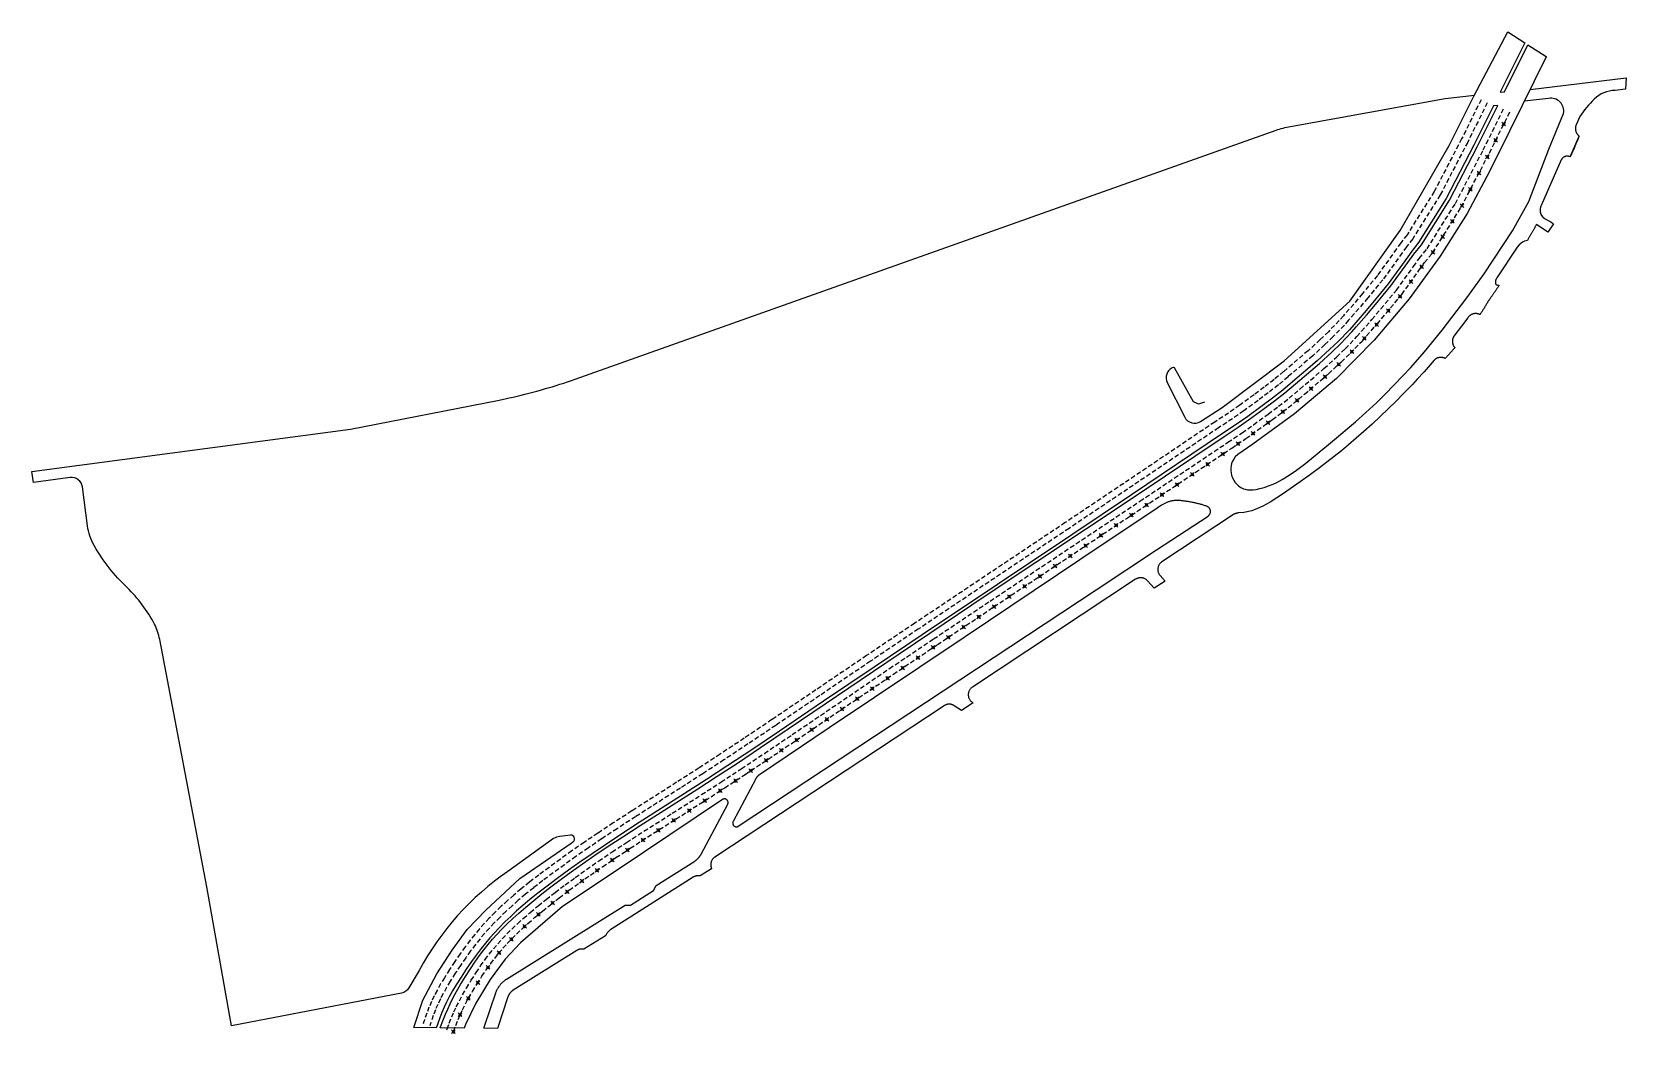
# Model space of a CAD drawing. Header units: metres. Extents: x 116250 to 117119, y 99974 to 100521.
import ezdxf

# ---------------------------------------------------------------- set-up
doc = ezdxf.new("R2010")
doc.units = ezdxf.units.M
doc.header["$PDMODE"] = 35
doc.header["$PDSIZE"] = 1
doc.linetypes.add('DASHED2', pattern=[0.375, 0.25, -0.125])
doc.layers.add('_ГП_Траектория стока и водосбор', color=150, linetype='Continuous', lineweight=30)
doc.layers.add('KGA_PP_UDS', color=7, linetype='Continuous')
doc.layers.add('полосы движения', color=7, linetype='Continuous')

# ---------------------------------------------------------------- blocks, each defined once
blk = doc.blocks.new('*U7')
at = {"layer": '_ГП_Траектория стока и водосбор'}
blk.add_point((0, 0), dxfattribs=at)
blk = doc.blocks.new('*U8')
at = {"layer": '_ГП_Траектория стока и водосбор', "color": 0, "linetype": 'ByBlock', "lineweight": -2, "transparency": 16777216}
for p, rotation in [((117052.38, 100470.32), 63.54564837570337), ((117047.93, 100461.37), 63.54564837570337), ((117043.44, 100452.43), 62.53630072241495), ((117038.82, 100443.56), 62.53630072241495), ((117034.21, 100434.69), 62.53630072241495), ((117029.6, 100425.81), 62.53630072241495), ((117024.35, 100417.31), 57.92226747702606), ((117019.04, 100408.84), 57.92226747702606), ((117013.73, 100400.36), 57.92226747702606), ((117007.57, 100392.49), 54.33101140567361), ((117001.74, 100384.36), 54.33167554389501), ((116995.83, 100376.3), 50.20719284895947), ((116989.43, 100368.62), 50.20719284895947), ((116983.02, 100360.94), 48.39886777755599), ((116976.4, 100353.45), 49.14935808366214), ((116962.33, 100339.24), 42.72441509482591), ((116969.54, 100346.17), 46.0541561414818), ((116954.92, 100332.53), 40.34239517800489), ((116947.3, 100326.06), 40.34239517800489), ((116931.83, 100313.4), 36.87038805770635), ((116939.68, 100319.59), 40.34264395598412), ((116923.8, 100307.43), 35.96069330084528), ((116907.43, 100295.94), 33.67595924898968), ((116915.68, 100301.59), 35.23122831039338), ((116899.12, 100290.38), 33.79607888873086), ((116882.5, 100279.26), 33.79607888873086), ((116890.81, 100284.82), 33.79607888873086), ((116874.19, 100273.7), 33.79607888873086), ((116857.57, 100262.57), 33.79607888873086), ((116865.88, 100268.13), 33.79607888873086), ((116840.93, 100251.48), 33.69202538885524), ((116849.25, 100257.02), 33.69202538885524), ((116832.61, 100245.93), 33.69202538885524), ((116815.97, 100234.83), 33.69202538885524), ((116824.29, 100240.38), 33.69202538885524), ((116807.65, 100229.29), 33.69202538885524), ((116791.01, 100218.19), 33.69202538885524), ((116799.33, 100223.74), 33.69202538885524), ((116782.69, 100212.64), 33.69202538885524), ((116766.05, 100201.54), 33.77140162101832), ((116774.37, 100207.1), 33.69202538885524), ((116749.43, 100190.42), 33.77140162101832), ((116757.74, 100195.98), 33.77140162101832), ((116741.12, 100184.86), 33.93500962284067), ((116724.53, 100173.69), 33.93500962284067), ((116732.82, 100179.27), 33.93500962284067), ((116716.24, 100168.09), 34.18734839323093), ((116699.7, 100156.86), 34.18734839323093), ((116707.97, 100162.47), 34.18734839323093), ((116691.42, 100151.24), 34.18734839323093), ((116674.88, 100140), 34.18734839323093), ((116683.15, 100145.62), 34.18734839323093), ((116666.61, 100134.38), 34.18734839323093), ((116650.02, 100123.21), 33.64873746473542), ((116658.32, 100128.79), 33.97900549620608), ((116633.35, 100112.16), 33.26689738719778), ((116641.69, 100117.67), 33.64873746473542), ((116624.97, 100106.69), 32.83933811487524), ((116608.13, 100095.91), 32.41976871974452), ((116616.57, 100101.27), 32.41976871974452), ((116599.69, 100090.55), 32.42184060798127), ((116582.82, 100079.81), 32.82887045189887), ((116591.25, 100085.19), 32.42184060798127), ((116566.08, 100068.85), 33.95120113461278), ((116574.42, 100074.37), 33.34434786888662), ((116557.81, 100063.23), 34.64353592537472), ((116541.56, 100051.59), 37.01600509545082), ((116549.63, 100057.49), 35.3954147105757), ((116533.61, 100045.51), 37.89207895152627), ((116525.84, 100039.23), 39.80285500895945), ((116511.07, 100025.75), 46.39247310920022), ((116518.28, 100032.68), 42.13938140609371), ((116504.39, 100018.31), 49.78691478668046), ((116498.35, 100010.35), 54.59430788757739), ((116492.81, 100002.02), 57.39516576892452), ((116487.68, 99993.44), 61.48214740651999), ((116483.15, 99984.53), 66.52410261490547), ((116479.51, 99975.22), 73.41391599519139)]:
    blk.add_blockref('*U7', p, dxfattribs=dict(at, rotation=rotation))

msp = doc.modelspace()

# ---------------------------------------------------------------- linework, layer by layer
at = {"layer": 'KGA_PP_UDS', "color": 7, "lineweight": 25}
for points in [[(117022.63, 100458.54), (117036.05, 100485.5), (117054.65, 100520.59), (117063.8, 100514.67), (117050.42, 100487.71), (117052.79, 100487.99), (117065.49, 100513.58), (117075.52, 100507.08), (117075.58, 100506.94), (117055.58, 100466.48), (117044.55, 100444.36), (117032.38, 100421.54), (117017.64, 100398.22), (117000.84, 100374.93), (116981.76, 100352.49), (116961.12, 100331.63), (116938.32, 100312.37), (116915.45, 100295.79), (116907.25, 100290.14), (116905.88, 100288.77), (116905.09, 100287.62), (116904.4, 100286.48), (116903.92, 100285.23), (116903.63, 100283.86), (116903.48, 100282.88), (116903.46, 100281.35), (116903.63, 100279.98), (116903.87, 100278.85), (116904.34, 100277.4), (116905.06, 100276.09), (116905.91, 100274.89), (116906.81, 100273.9), (116907.77, 100272.97), (116909.03, 100272.12), (116910.46, 100271.4), (116911.28, 100271.13), (116912.51, 100270.83), (116914.02, 100270.75), (116915.76, 100270.86), (116917.28, 100271), (116919.29, 100271.48), (116921.7, 100272.15), (116924.01, 100272.95), (116926.55, 100273.97), (116928.6, 100274.9), (116931.48, 100276.38), (116934.47, 100278.2), (116938.67, 100280.97), (116944.38, 100285.29), (116951.7, 100291.35), (116955.61, 100294.6), (116960.09, 100298.3), (116966.92, 100304.08), (116971.43, 100307.9), (116977.06, 100312.93), (116983.11, 100318.55), (116987.6, 100322.93), (116997.15, 100332.77), (117001.62, 100337.64), (117009.07, 100346.06), (117018.78, 100357.83), (117032.18, 100375.55), (117041.61, 100388.66), (117057.15, 100412.03), (117066.01, 100428), (117076.99, 100456.55), (117084.96, 100476.1, 0.531234), (117076.75, 100484.31), (117063.62, 100482.75), (117066.79, 100489.19), (117119.11, 100495.45), (117118.78, 100489.36), (117113.13, 100488.68, 0.190537), (117101.71, 100483.94, 0.036441), (117093.8, 100474.53), (117091.82, 100469.84), (117091.73, 100469.62), (117091.66, 100469.4), (117091.59, 100469.17), (117091.54, 100468.95), (117091.49, 100468.72), (117091.46, 100468.49), (117091.44, 100468.25), (117091.42, 100468.02), (117091.42, 100467.78), (117091.43, 100467.55), (117091.46, 100467.32), (117091.49, 100467.09), (117091.53, 100466.86), (117091.59, 100466.63), (117091.65, 100466.4), (117091.72, 100466.18), (117091.81, 100465.96), (117091.9, 100465.75), (117092.01, 100465.54), (117092.13, 100465.34), (117092.25, 100465.14), (117092.38, 100464.95), (117092.53, 100464.76), (117092.68, 100464.58), (117092.84, 100464.41), (117093, 100464.24), (117093.18, 100464.09), (117093.36, 100463.94), (117093.55, 100463.8)], [(117088.65, 100452.41), (117093.55, 100463.8), (117093.55, 100463.8), (117093.38, 100463.41), (117093.22, 100463.01), (117093.05, 100462.62), (117092.89, 100462.22), (117092.72, 100461.83), (117092.56, 100461.43), (117092.39, 100461.04), (117092.23, 100460.65), (117092.06, 100460.25), (117091.89, 100459.86), (117091.73, 100459.47), (117091.56, 100459.07), (117091.39, 100458.68), (117091.22, 100458.29), (117091.05, 100457.89), (117090.88, 100457.5), (117090.71, 100457.11), (117090.54, 100456.72), (117090.37, 100456.32), (117090.2, 100455.93), (117090.03, 100455.54), (117089.86, 100455.15), (117089.69, 100454.76), (117089.52, 100454.37), (117089.34, 100453.97), (117089.17, 100453.58), (117089, 100453.19), (117088.82, 100452.8), (117088.65, 100452.41), (117088.65, 100452.41), (117088.64, 100452.42), (117088.64, 100452.42), (117088.62, 100452.43), (117088.61, 100452.43), (117088.61, 100452.43), (117088.6, 100452.43), (117088.6, 100452.44), (117088.59, 100452.44), (117088.59, 100452.44), (117088.58, 100452.44), (117088.58, 100452.44), (117088.58, 100452.45), (117088.57, 100452.45), (117088.55, 100452.45), (117088.55, 100452.46), (117088.55, 100452.46), (117088.54, 100452.46), (117088.54, 100452.46), (117088.53, 100452.46), (117088.13, 100452.61), (117087.96, 100452.66), (117087.78, 100452.71), (117087.61, 100452.75), (117087.43, 100452.78), (117087.25, 100452.8), (117087.07, 100452.81), (117086.89, 100452.81), (117086.71, 100452.81), (117086.53, 100452.79), (117086.35, 100452.76), (117086.17, 100452.73), (117085.99, 100452.68), (117085.82, 100452.63), (117085.65, 100452.57), (117085.48, 100452.5), (117085.32, 100452.42), (117085.16, 100452.33), (117085.01, 100452.23), (117084.86, 100452.13), (117084.72, 100452.02), (117084.58, 100451.9), (117084.45, 100451.78), (117084.33, 100451.64), (117084.21, 100451.5), (117084.1, 100451.36), (117084, 100451.21), (117083.9, 100451.06), (117083.82, 100450.9), (117083.74, 100450.73), (117072.93, 100426.34), (117072.66, 100425.62), (117072.59, 100425.45), (117072.53, 100425.28), (117072.47, 100425.1), (117072.42, 100424.93), (117072.37, 100424.75), (117072.33, 100424.57), (117072.29, 100424.39), (117072.26, 100424.21), (117072.24, 100424.03), (117072.22, 100423.85), (117072.2, 100423.67), (117072.2, 100423.48), (117072.2, 100423.3), (117072.2, 100423.12), (117072.21, 100422.93), (117072.22, 100422.75), (117072.25, 100422.57), (117072.27, 100422.39), (117072.3, 100422.21), (117072.34, 100422.03), (117072.39, 100421.85), (117072.44, 100421.68), (117072.49, 100421.5), (117072.55, 100421.33), (117072.62, 100421.16), (117072.69, 100420.99), (117072.76, 100420.82), (117072.85, 100420.66), (117072.93, 100420.5), (117073.61, 100419.62), (117073.65, 100419.58), (117073.69, 100419.54), (117073.73, 100419.51), (117073.77, 100419.47), (117073.81, 100419.43), (117073.85, 100419.39), (117073.89, 100419.36), (117073.93, 100419.32), (117073.97, 100419.28), (117074.01, 100419.25), (117074.06, 100419.21), (117074.1, 100419.18), (117074.14, 100419.14), (117074.19, 100419.11), (117074.23, 100419.08), (117074.27, 100419.05), (117074.32, 100419.01), (117074.36, 100418.98), (117074.41, 100418.95), (117074.46, 100418.92), (117074.5, 100418.89), (117074.55, 100418.86), (117074.6, 100418.83), (117074.64, 100418.8), (117074.69, 100418.77), (117074.74, 100418.75), (117074.79, 100418.72), (117074.84, 100418.69), (117074.88, 100418.67), (117076.62, 100417.76), (117078, 100416.93), (117078.98, 100416.25), (117079.46, 100415.92), (117076.36, 100411.4), (117070.25, 100415.61), (117070.08, 100415.31), (117069.91, 100415), (117069.74, 100414.7), (117069.57, 100414.39), (117069.4, 100414.09), (117069.23, 100413.78), (117069.06, 100413.48), (117068.89, 100413.18), (117068.71, 100412.87), (117068.54, 100412.57), (117068.37, 100412.27), (117068.2, 100411.96), (117068.03, 100411.66), (117067.85, 100411.36), (117067.68, 100411.05), (117067.51, 100410.75), (117067.33, 100410.45), (117067.16, 100410.15), (117066.99, 100409.84), (117066.81, 100409.54), (117066.64, 100409.24), (117066.46, 100408.94), (117066.29, 100408.64), (117066.11, 100408.33), (117065.94, 100408.03), (117065.76, 100407.73), (117065.59, 100407.43), (117065.41, 100407.13), (117065.23, 100406.83), (117064.58, 100406.72), (117063.7, 100406.43), (117062.56, 100405.83), (117060.82, 100404.44), (117059.7, 100403.23), (117048.55, 100386.38), (117048.18, 100385.67), (117047.95, 100385.15), (117047.78, 100384.49), (117047.79, 100383.98), (117047.88, 100383.46), (117048.1, 100383.01), (117048.59, 100382.56), (117048.9, 100382.46), (117049.67, 100382.4), (117049.86, 100382.36), (117049.66, 100382.06), (117049.46, 100381.76), (117049.26, 100381.46), (117049.05, 100381.16), (117048.85, 100380.86), (117048.65, 100380.56), (117048.44, 100380.26), (117048.24, 100379.96), (117048.04, 100379.66), (117047.83, 100379.37), (117047.63, 100379.07), (117047.42, 100378.77), (117047.22, 100378.47), (117047.01, 100378.17), (117046.81, 100377.87), (117046.6, 100377.58), (117046.4, 100377.28), (117046.19, 100376.98), (117045.98, 100376.68), (117045.78, 100376.39), (117045.57, 100376.09), (117045.36, 100375.79), (117045.16, 100375.5), (117044.95, 100375.2), (117044.74, 100374.9), (117044.53, 100374.61), (117044.33, 100374.31), (117044.12, 100374.02), (117043.91, 100373.72), (117043.76, 100373.46), (117043.61, 100373.21), (117043.46, 100372.96), (117043.31, 100372.7), (117043.16, 100372.45), (117043.01, 100372.19), (117042.86, 100371.94), (117042.71, 100371.69), (117042.55, 100371.43), (117042.4, 100371.18), (117042.25, 100370.93), (117042.09, 100370.68), (117041.94, 100370.42), (117041.78, 100370.17), (117041.63, 100369.92), (117041.47, 100369.67), (117041.32, 100369.42), (117041.16, 100369.17), (117041, 100368.92), (117040.84, 100368.67), (117040.69, 100368.42), (117040.53, 100368.17), (117040.37, 100367.92), (117040.21, 100367.67), (117040.05, 100367.42), (117039.89, 100367.18), (117039.73, 100366.93), (117039.57, 100366.68), (117039.41, 100366.43), (117039.17, 100366.54), (117038.93, 100366.64), (117038.69, 100366.72), (117038.44, 100366.79), (117038.19, 100366.85), (117037.93, 100366.9), (117037.68, 100366.93), (117037.42, 100366.96), (117037.16, 100366.97), (117036.91, 100366.96), (117036.65, 100366.95), (117036.39, 100366.92), (117036.14, 100366.88), (117035.88, 100366.83), (117035.63, 100366.76), (117035.39, 100366.68), (117035.15, 100366.59), (117034.91, 100366.49), (117034.68, 100366.38), (117034.45, 100366.26), (117034.23, 100366.12), (117034.02, 100365.98), (117033.81, 100365.82), (117033.61, 100365.65), (117033.42, 100365.48), (117033.24, 100365.29), (117033.07, 100365.1), (117032.91, 100364.9), (117032.76, 100364.69), (117029.34, 100360.09), (117025.71, 100355.33), (117025.39, 100354.91), (117025.26, 100354.73), (117025.15, 100354.55), (117025.04, 100354.37), (117024.94, 100354.17), (117024.84, 100353.98), (117024.76, 100353.78), (117024.68, 100353.58), (117024.61, 100353.37), (117024.55, 100353.17), (117024.5, 100352.96), (117024.46, 100352.74), (117024.43, 100352.53), (117024.4, 100352.32), (117024.39, 100352.1), (117024.38, 100351.88), (117024.38, 100351.67), (117024.39, 100351.45), (117024.41, 100351.24), (117024.44, 100351.02), (117024.48, 100350.81), (117024.52, 100350.6), (117024.58, 100350.39), (117024.64, 100350.18), (117024.71, 100349.98), (117024.79, 100349.78), (117024.88, 100349.58), (117024.98, 100349.39), (117025.08, 100349.2), (117025.19, 100349.01), (117025.29, 100348.87), (117025.3, 100348.85), (117025.31, 100348.83), (117025.33, 100348.81), (117025.34, 100348.79), (117025.35, 100348.77), (117025.37, 100348.75), (117025.38, 100348.73), (117025.4, 100348.71), (117025.41, 100348.7), (117025.42, 100348.68), (117025.44, 100348.66), (117025.45, 100348.64), (117025.47, 100348.62), (117025.48, 100348.6), (117025.5, 100348.59), (117025.52, 100348.57), (117025.53, 100348.55), (117025.55, 100348.53), (117025.56, 100348.52), (117025.58, 100348.5), (117025.6, 100348.48), (117025.61, 100348.47), (117025.63, 100348.45), (117025.65, 100348.43), (117025.66, 100348.42), (117025.68, 100348.4), (117025.7, 100348.39), (117025.72, 100348.37), (117025.73, 100348.35), (117025.55, 100348.15), (117025.37, 100347.94), (117025.19, 100347.73), (117025.01, 100347.53), (117024.83, 100347.32), (117024.65, 100347.12), (117024.46, 100346.91), (117024.28, 100346.71), (117024.1, 100346.5), (117023.91, 100346.3), (117023.73, 100346.09), (117023.55, 100345.89), (117023.36, 100345.69), (117023.18, 100345.48), (117022.99, 100345.28), (117022.81, 100345.08), (117022.62, 100344.88), (117022.44, 100344.67), (117022.25, 100344.47), (117022.06, 100344.27), (117021.88, 100344.07), (117021.69, 100343.87), (117021.5, 100343.67), (117021.31, 100343.47), (117021.13, 100343.27), (117020.94, 100343.07), (117020.75, 100342.87), (117020.56, 100342.67), (117020.37, 100342.47), (117020.18, 100342.57), (117019.99, 100342.66), (117019.79, 100342.74), (117019.6, 100342.81), (117019.4, 100342.87), (117019.19, 100342.92), (117018.99, 100342.97), (117018.78, 100343.01), (117018.57, 100343.03), (117018.36, 100343.05), (117018.15, 100343.06), (117017.94, 100343.07), (117017.73, 100343.06), (117017.52, 100343.04), (117017.31, 100343.02), (117017.1, 100342.98), (117016.9, 100342.94), (117016.69, 100342.89), (117016.49, 100342.83), (117016.29, 100342.76), (117016.09, 100342.68), (117015.9, 100342.6), (117015.71, 100342.51), (117015.53, 100342.41), (117015.35, 100342.3), (117015.17, 100342.18), (117015, 100342.06), (117014.83, 100341.93), (117014.67, 100341.79), (117014.45, 100341.52), (117008.96, 100335.25), (117005.22, 100331.14), (117002.55, 100328.29), (116997.56, 100323.1), (116993.66, 100319.17), (116989.34, 100314.94), (116984.97, 100310.77), (116980.54, 100306.65), (116976.06, 100302.6), (116971.9, 100298.94), (116967.68, 100295.33), (116963.8, 100292.12), (116959.88, 100288.96), (116955.9, 100285.87), (116951.88, 100282.84), (116946.99, 100279.28), (116941.25, 100275.19), (116932.16, 100268.84), (116925.02, 100264.09), (116920.98, 100261.83), (116918.12, 100260.7), (116914.88, 100259.41), (116910.68, 100258.39), (116907.52, 100258.21), (116907.43, 100258.2), (116907.34, 100258.19), (116907.24, 100258.18), (116907.15, 100258.17), (116907.06, 100258.15), (116906.97, 100258.13), (116906.88, 100258.12), (116906.78, 100258.1), (116906.69, 100258.07), (116906.6, 100258.05), (116906.51, 100258.03), (116906.42, 100258), (116906.33, 100257.97), (116906.24, 100257.94), (116906.15, 100257.91), (116906.06, 100257.88), (116905.98, 100257.85), (116905.89, 100257.81), (116905.8, 100257.78), (116905.72, 100257.74), (116905.63, 100257.7), (116905.55, 100257.66), (116905.46, 100257.62), (116905.38, 100257.58), (116905.3, 100257.53), (116905.21, 100257.49), (116905.13, 100257.44), (116905.05, 100257.39), (116904.97, 100257.34), (116865.92, 100231.55), (116865.67, 100231.38), (116865.44, 100231.2), (116865.22, 100231), (116865.01, 100230.79), (116864.82, 100230.56), (116864.63, 100230.33), (116864.47, 100230.08), (116864.31, 100229.83), (116864.17, 100229.56), (116864.05, 100229.29), (116863.95, 100229.02), (116863.86, 100228.73), (116863.79, 100228.44), (116863.73, 100228.15), (116863.69, 100227.86), (116863.67, 100227.56), (116863.67, 100227.26), (116863.69, 100226.97), (116863.72, 100226.67), (116863.77, 100226.38), (116863.84, 100226.09), (116863.93, 100225.81), (116864.03, 100225.53), (116864.15, 100225.25), (116864.28, 100224.99), (116864.43, 100224.73), (116864.59, 100224.49), (116864.77, 100224.25), (116864.97, 100224.02), (116867.68, 100221.03), (116861.7, 100217.17), (116858, 100221.25), (116857.83, 100221.42), (116857.65, 100221.59), (116857.47, 100221.75), (116857.27, 100221.9), (116857.07, 100222.04), (116856.87, 100222.17), (116856.66, 100222.29), (116856.44, 100222.4), (116856.21, 100222.5), (116855.99, 100222.59), (116855.75, 100222.67), (116855.52, 100222.73), (116855.28, 100222.79), (116855.04, 100222.83), (116854.8, 100222.86), (116854.55, 100222.88), (116854.31, 100222.89), (116854.06, 100222.88), (116853.82, 100222.86), (116853.58, 100222.83), (116853.34, 100222.79), (116853.1, 100222.74), (116852.86, 100222.68), (116852.63, 100222.6), (116852.4, 100222.51), (116852.18, 100222.42), (116851.96, 100222.31), (116851.75, 100222.19), (116851.54, 100222.06), (116762.52, 100163.27), (116762.24, 100163.07), (116761.98, 100162.86), (116761.73, 100162.62), (116761.5, 100162.38), (116761.28, 100162.11), (116761.09, 100161.83), (116760.91, 100161.54), (116760.76, 100161.24), (116760.62, 100160.93), (116760.51, 100160.61), (116760.42, 100160.28), (116760.35, 100159.95), (116760.3, 100159.61), (116760.28, 100159.27), (116760.28, 100158.94), (116760.3, 100158.6), (116760.34, 100158.26), (116760.41, 100157.93), (116760.5, 100157.6), (116760.62, 100157.28), (116760.75, 100156.97), (116760.9, 100156.66), (116761.08, 100156.37), (116761.27, 100156.09), (116761.49, 100155.83), (116761.72, 100155.58), (116761.97, 100155.35), (116762.23, 100155.13), (116762.5, 100154.93), (116762.99, 100154.61), (116756.52, 100150.51), (116752.64, 100153.09), (116752.47, 100153.2), (116752.29, 100153.3), (116752.12, 100153.39), (116751.93, 100153.48), (116751.75, 100153.56), (116751.56, 100153.63), (116751.37, 100153.7), (116751.17, 100153.75), (116750.98, 100153.8), (116750.78, 100153.84), (116750.58, 100153.87), (116750.38, 100153.9), (116750.18, 100153.92), (116749.98, 100153.92), (116749.78, 100153.92), (116749.58, 100153.92), (116749.37, 100153.9), (116749.17, 100153.88), (116748.97, 100153.84), (116748.78, 100153.8), (116748.58, 100153.76), (116748.39, 100153.7), (116748.2, 100153.64), (116748.01, 100153.57), (116747.82, 100153.49), (116747.64, 100153.4), (116747.46, 100153.31), (116747.28, 100153.21), (116747.11, 100153.1), (116622.07, 100070.52), (116621.87, 100070.38), (116621.68, 100070.23), (116621.49, 100070.07), (116621.31, 100069.9), (116621.14, 100069.73), (116620.98, 100069.54), (116620.83, 100069.35), (116620.68, 100069.14), (116620.55, 100068.94), (116620.43, 100068.72), (116620.32, 100068.5), (116620.22, 100068.28), (116620.13, 100068.05), (116620.05, 100067.81), (116619.98, 100067.58), (116619.93, 100067.33), (116619.89, 100067.09), (116619.85, 100066.85), (116619.84, 100066.6), (116619.83, 100066.35), (116619.84, 100066.11), (116619.85, 100065.86), (116619.88, 100065.62), (116619.93, 100065.37), (116619.98, 100065.13), (116620.05, 100064.9), (116620.12, 100064.66), (116620.21, 100064.43), (116620.31, 100064.21), (116614.03, 100060.22), (116613.9, 100060.25), (116613.76, 100060.28), (116613.63, 100060.3), (116613.5, 100060.31), (116613.36, 100060.32), (116613.23, 100060.33), (116613.09, 100060.34), (116612.96, 100060.34), (116612.82, 100060.34), (116612.69, 100060.34), (116612.55, 100060.33), (116612.42, 100060.31), (116612.29, 100060.3), (116612.15, 100060.28), (116612.02, 100060.25), (116611.89, 100060.23), (116611.76, 100060.2), (116611.63, 100060.16), (116611.5, 100060.13), (116611.37, 100060.09), (116611.24, 100060.04), (116611.11, 100059.99), (116610.99, 100059.94), (116610.87, 100059.89), (116610.74, 100059.83), (116610.62, 100059.77), (116610.51, 100059.7), (116610.39, 100059.64), (116610.27, 100059.57), (116565.31, 100031.08), (116565.31, 100031.08), (116564.92, 100030.81), (116564.54, 100030.51), (116564.18, 100030.19), (116563.85, 100029.84), (116563.54, 100029.47), (116563.26, 100029.08), (116563, 100028.68), (116562.78, 100028.25), (116562.58, 100027.82), (116562.51, 100027.61), (116550.66, 100020.22), (116550.62, 100020.23), (116550.43, 100020.27), (116550.24, 100020.31), (116550.04, 100020.34), (116549.85, 100020.35), (116549.65, 100020.37), (116549.45, 100020.37), (116549.26, 100020.36), (116549.06, 100020.35), (116548.87, 100020.33), (116548.67, 100020.31), (116548.48, 100020.27), (116548.29, 100020.23), (116548.1, 100020.18), (116547.91, 100020.12), (116547.72, 100020.06), (116547.54, 100019.98), (116547.36, 100019.9), (116547.18, 100019.82), (116547.01, 100019.73), (116546.84, 100019.63), (116512.13, 99997.97), (116511.99, 99997.88), (116511.85, 99997.78), (116511.71, 99997.69), (116511.58, 99997.59), (116511.45, 99997.48), (116511.32, 99997.38), (116511.19, 99997.27), (116511.07, 99997.16), (116510.95, 99997.04), (116510.83, 99996.92), (116510.71, 99996.8), (116510.6, 99996.68), (116510.49, 99996.55), (116510.39, 99996.42), (116510.28, 99996.29), (116510.18, 99996.16), (116510.09, 99996.02), (116509.99, 99995.89), (116509.9, 99995.74), (116509.81, 99995.6), (116509.73, 99995.46), (116509.65, 99995.31), (116509.57, 99995.16), (116509.5, 99995.01), (116509.43, 99994.86), (116509.37, 99994.71), (116509.3, 99994.55), (116509.25, 99994.4), (116509.19, 99994.24), (116503.48, 99977.07), (116496.09, 99977.14), (116496.51, 99978.27), (116502.55, 99996.45), (116502.66, 99996.76), (116502.77, 99997.07), (116502.9, 99997.38), (116503.03, 99997.69), (116503.17, 99998), (116503.32, 99998.3), (116503.47, 99998.59), (116503.63, 99998.89), (116503.8, 99999.18), (116503.97, 99999.46), (116504.15, 99999.74), (116504.34, 100000.02), (116504.53, 100000.29), (116504.73, 100000.56), (116504.94, 100000.82), (116505.15, 100001.08), (116505.37, 100001.33), (116505.6, 100001.58), (116505.83, 100001.82), (116506.06, 100002.05), (116506.3, 100002.29), (116506.55, 100002.51), (116506.8, 100002.73), (116507.06, 100002.94), (116507.33, 100003.15), (116507.59, 100003.35), (116507.87, 100003.54), (116508.14, 100003.73), (116508.42, 100003.91), (116573.11, 100044.26), (116576.01, 100044.36), (116588.63, 100052.36), (116590.02, 100055.02), (116611.1, 100068.38), (116611.25, 100068.47), (116611.4, 100068.57), (116611.54, 100068.67), (116611.69, 100068.78), (116611.83, 100068.89), (116611.97, 100069), (116612.11, 100069.11), (116612.25, 100069.22), (116612.38, 100069.34), (116612.51, 100069.46), (116612.64, 100069.58), (116612.77, 100069.71), (116612.9, 100069.83), (116613.02, 100069.96), (116613.14, 100070.09), (116613.26, 100070.22), (116613.38, 100070.36), (116613.49, 100070.5), (116613.6, 100070.63), (116613.71, 100070.78), (116613.82, 100070.92), (116613.92, 100071.06), (116614.02, 100071.21), (116614.12, 100071.36), (116614.22, 100071.51), (116614.31, 100071.66), (116614.4, 100071.81), (116614.49, 100071.97), (116614.58, 100072.13), (116629.06, 100099.35), (116629.14, 100099.51), (116629.2, 100099.68), (116629.25, 100099.86), (116629.28, 100100.04), (116629.3, 100100.22), (116629.29, 100100.4), (116629.28, 100100.58), (116629.24, 100100.76), (116629.19, 100100.93), (116629.13, 100101.1), (116629.05, 100101.26), (116628.95, 100101.41), (116628.84, 100101.56), (116628.72, 100101.69), (116628.59, 100101.82), (116628.44, 100101.93), (116628.29, 100102.02), (116628.13, 100102.11), (116627.96, 100102.18), (116627.79, 100102.23), (116627.61, 100102.26), (116627.43, 100102.28), (116627.25, 100102.29), (116627.07, 100102.28), (116626.89, 100102.25), (116626.72, 100102.2), (116626.55, 100102.14), (116626.38, 100102.07), (116626.22, 100101.98), (116611.94, 100092.39), (116568.71, 100063.38), (116538.98, 100043.63), (116516.02, 100023.85), (116507.62, 100014.91), (116499.59, 100003.82), (116491.68, 99990.89), (116486.02, 99979.3), (116485.32, 99977.24), (116472.32, 99977.36), (116472.51, 99978.01), (116473.7, 99981.28), (116475.09, 99984.79), (116476.34, 99987.67), (116477.68, 99990.52), (116479.39, 99993.89), (116481.19, 99997.21), (116483.4, 100001.04), (116486.03, 100005.35), (116488.75, 100009.6), (116491.22, 100013.27), (116493.77, 100016.86), (116496.04, 100019.88), (116498.39, 100022.83), (116500.83, 100025.72), (116503.35, 100028.52), (116505.96, 100031.26), (116508.64, 100033.93), (116511.84, 100036.96), (116515.11, 100039.93), (116518.93, 100043.23), (116523.28, 100046.86), (116527.7, 100050.41), (116532.66, 100054.28), (116538.19, 100058.44), (116543.77, 100062.52), (116549.92, 100066.9), (116556.65, 100071.55), (116563.96, 100076.47), (116571.85, 100081.66), (116581.38, 100087.81), (116596.81, 100097.61), (116612.78, 100107.75), (116623.36, 100114.58), (116634.42, 100121.84), (116647, 100130.21), (116662.14, 100140.41), (116715.24, 100176.48), (116739.26, 100192.64), (116770.14, 100213.29), (116851.85, 100267.77), (116899.82, 100299.88), (116907.51, 100305), (116913.74, 100309.4), (116921.68, 100315.17), (116927.29, 100319.37), (116932.96, 100323.72), (116938.85, 100328.72), (116951.84, 100339.76), (116958.58, 100345.99), (116963.27, 100350.47), (116969.52, 100356.96), (116971.93, 100359.75), (116977.58, 100366.11), (116982.41, 100371.92), (116990.83, 100382.03), (117000, 100394.8), (117003.24, 100399.31), (117007.47, 100404.5), (117022.7, 100428.81), (117037.84, 100457.93), (117049.07, 100480.49), (117046.69, 100480.21), (117036.05, 100458.83), (117020.97, 100429.8), (117005.82, 100405.64), (117002.29, 100401.07), (117000, 100397.89), (116989.41, 100383.13), (116981.03, 100373.07), (116976.22, 100367.29), (116970.51, 100360.86), (116968.19, 100358.17), (116962, 100351.75), (116957.35, 100347.3), (116950.64, 100341.1), (116937.16, 100329.65), (116931.82, 100325.12), (116926.2, 100320.81), (116920.62, 100316.61), (116912.7, 100310.87), (116906.49, 100306.49), (116898.88, 100301.53), (116849.27, 100268.1), (116817.36, 100246.7), (116735.14, 100191.77), (116709.01, 100174.2), (116681.37, 100155.49), (116657.38, 100139.26), (116642.21, 100129.09), (116629.08, 100120.4), (116617.47, 100112.82), (116605.28, 100104.98), (116580.83, 100089.37), (116570.79, 100082.86), (116562.38, 100077.3), (116555.07, 100072.36), (116548.34, 100067.71), (116542.19, 100063.34), (116536.08, 100058.89), (116530.55, 100054.73), (116525.57, 100050.88), (116521.15, 100047.33), (116517.28, 100044.09), (116513.96, 100041.19), (116510.7, 100038.2), (116507.51, 100035.14), (116504.41, 100032), (116501.83, 100029.24), (116499.32, 100026.42), (116496.88, 100023.54), (116494.53, 100020.59), (116491.86, 100017.08), (116489.28, 100013.5), (116486.42, 100009.34), (116483.64, 100005.12), (116480.94, 100000.84), (116479, 99997.58), (116477.15, 99994.28), (116475.7, 99991.49), (116474.34, 99988.65), (116473.1, 99985.76), (116471.97, 99982.83), (116470.73, 99979.26), (116470.54, 99978.68), (116470.15, 99977.38), (116457.9, 99977.5), (116462.7, 99992.54), (116470.51, 100006.87), (116478.79, 100019.75), (116487.06, 100031.08), (116497.22, 100041.57), (116515.65, 100058.92), (116543.73, 100078.2), (116544.65, 100078.81, 0.784416), (116543.3, 100082.46), (116537.44, 100081.8, 0.115339), (116534.12, 100080.62), (116509.21, 100062.73, 0.119875), (116460.82, 100008.72), (116455.2, 99999.2, -0.215178), (116451.17, 99996.35), (116358.34, 99978.46), (116344.89, 100054.27), (116319.29, 100189.28, 0.073549), (116316.41, 100197.57, 0.080244), (116301.54, 100217.49, -0.075495), (116283.54, 100240.45, -0.095675), (116279.93, 100251.24), (116277.13, 100272.38, 0.414386), (116270.39, 100277.53), (116250.34, 100274.87), (116249.55, 100280.83), (116423.28, 100304), (116503.47, 100319.64), (116507.76, 100320.51), (116509.92, 100320.97), (116512.07, 100321.45), (116514.21, 100321.94), (116516.36, 100322.45), (116518.49, 100322.97), (116520.63, 100323.51), (116522.76, 100324.07), (116524.88, 100324.64), (116527, 100325.23), (116529.12, 100325.83), (116531.23, 100326.45), (116533.34, 100327.09), (116535.44, 100327.74), (116537.54, 100328.4), (116539.63, 100329.09), (116541.72, 100329.78), (116543.8, 100330.5), (116545.87, 100331.22), (116928.15, 100466.94, -0.040495), (116935.96, 100469.02), (117020.43, 100484.32), (117036.33, 100486.02)], [(116889.19, 100318.63), (116885.89, 100317.58), (116883.19, 100318.88), (116872.7, 100337.41), (116872.34, 100337.58), (116871.97, 100337.63), (116871.48, 100337.38, 0.41218), (116868.85, 100329.34), (116878.34, 100310.47, 0.448047), (116886.99, 100308.15), (116898.69, 100315.82), (116932.52, 100341.24), (116968.34, 100373.65), (116995.83, 100412.3), (117022.63, 100458.54)]]:
    msp.add_lwpolyline(points, format="xyb", dxfattribs=at)
msp.add_lwpolyline([(116863.05, 100238.05), (116891.05, 100256.54), (116891.24, 100256.68), (116891.42, 100256.83), (116891.58, 100256.99), (116891.73, 100257.16), (116891.87, 100257.35), (116891.99, 100257.54), (116892.1, 100257.75), (116892.19, 100257.96), (116892.27, 100258.18), (116892.33, 100258.4), (116892.37, 100258.63), (116892.39, 100258.86), (116892.4, 100259.09), (116892.39, 100259.32), (116892.36, 100259.55), (116892.31, 100259.77), (116892.24, 100259.99), (116892.16, 100260.21), (116892.07, 100260.42), (116891.95, 100260.62), (116891.82, 100260.81), (116891.68, 100260.99), (116891.52, 100261.16), (116891.36, 100261.32), (116891.17, 100261.46), (116890.98, 100261.59), (116890.78, 100261.71), (116890.57, 100261.81), (116890.36, 100261.89), (116889.91, 100262.04), (116889.46, 100262.19), (116889.01, 100262.33), (116888.56, 100262.47), (116888.1, 100262.6), (116887.65, 100262.74), (116887.19, 100262.87), (116886.74, 100262.99), (116886.28, 100263.11), (116885.82, 100263.23), (116885.36, 100263.35), (116884.9, 100263.46), (116884.44, 100263.57), (116883.98, 100263.67), (116883.52, 100263.77), (116883.06, 100263.87), (116882.59, 100263.96), (116882.13, 100264.05), (116881.66, 100264.14), (116881.2, 100264.22), (116880.73, 100264.3), (116880.26, 100264.38), (116879.8, 100264.45), (116879.33, 100264.52), (116878.86, 100264.59), (116878.39, 100264.65), (116877.92, 100264.7), (116877.45, 100264.76), (116876.98, 100264.81), (116876.58, 100264.87), (116876.18, 100264.93), (116875.77, 100264.97), (116875.37, 100265), (116874.96, 100265.02), (116874.56, 100265.04), (116874.15, 100265.04), (116873.75, 100265.03), (116873.34, 100265.01), (116872.94, 100264.97), (116872.53, 100264.93), (116872.13, 100264.88), (116871.73, 100264.82), (116871.33, 100264.74), (116870.93, 100264.66), (116870.54, 100264.56), (116870.15, 100264.46), (116869.76, 100264.34), (116869.37, 100264.22), (116868.99, 100264.08), (116868.61, 100263.94), (116868.23, 100263.78), (116867.86, 100263.62), (116867.5, 100263.44), (116867.14, 100263.26), (116866.78, 100263.07), (116866.43, 100262.86), (116866.08, 100262.65), (116865.74, 100262.43), (116860.91, 100259.2), (116833.86, 100241.11), (116758.55, 100190.59), (116684.41, 100141.02), (116646.33, 100115.47), (116646.25, 100115.41), (116646.16, 100115.34), (116646.08, 100115.27), (116646, 100115.21), (116645.92, 100115.14), (116645.84, 100115.06), (116645.76, 100114.99), (116645.68, 100114.92), (116645.6, 100114.85), (116645.53, 100114.77), (116645.45, 100114.69), (116645.38, 100114.62), (116645.31, 100114.54), (116645.24, 100114.46), (116645.17, 100114.38), (116645.1, 100114.29), (116645.03, 100114.21), (116644.96, 100114.13), (116644.9, 100114.04), (116644.84, 100113.95), (116644.78, 100113.87), (116644.71, 100113.78), (116644.66, 100113.69), (116644.6, 100113.6), (116644.54, 100113.51), (116644.49, 100113.42), (116644.43, 100113.33), (116644.38, 100113.23), (116644.33, 100113.14), (116632.03, 100089.99), (116631.95, 100089.83), (116631.89, 100089.66), (116631.84, 100089.48), (116631.81, 100089.3), (116631.8, 100089.12), (116631.8, 100088.94), (116631.82, 100088.76), (116631.85, 100088.58), (116631.9, 100088.41), (116631.97, 100088.24), (116632.05, 100088.08), (116632.14, 100087.93), (116632.25, 100087.78), (116632.37, 100087.65), (116632.51, 100087.52), (116632.65, 100087.41), (116632.8, 100087.32), (116632.96, 100087.23), (116633.13, 100087.17), (116633.3, 100087.11), (116633.48, 100087.08), (116633.66, 100087.06), (116633.84, 100087.05), (116634.02, 100087.06), (116634.2, 100087.09), (116634.38, 100087.14), (116634.55, 100087.2), (116634.71, 100087.27), (116634.87, 100087.36), (116830.05, 100216.25)], close=True, dxfattribs=at)
at = {"layer": 'полосы движения', "color": 5, "linetype": 'DASHED2', "lineweight": 25, "ltscale": 10}
for points in [[(117039.98, 100483.55), (117029.37, 100462.23), (117014.45, 100433.53), (116999.66, 100409.94), (116996.27, 100405.56), (116993.91, 100402.26), (116983.47, 100387.72), (116975.26, 100377.87), (116970.53, 100372.18), (116964.87, 100365.8), (116962.65, 100363.23), (116956.7, 100357.06), (116952.21, 100352.76), (116945.67, 100346.72), (116932.3, 100335.36), (116927.11, 100330.96), (116921.67, 100326.78), (116916.16, 100322.65), (116908.33, 100316.97), (116902.28, 100312.69), (116894.74, 100307.79), (116845.08, 100274.32), (116813.19, 100252.93), (116730.96, 100198), (116704.81, 100180.42), (116677.17, 100161.7), (116653.19, 100145.48), (116638.05, 100135.33), (116624.96, 100126.66), (116613.4, 100119.11), (116601.23, 100111.3), (116576.77, 100095.68), (116566.68, 100089.13), (116558.21, 100083.53), (116550.84, 100078.55), (116544.04, 100073.85), (116537.81, 100069.43), (116531.62, 100064.92), (116526, 100060.7), (116520.92, 100056.77), (116516.39, 100053.13), (116512.4, 100049.79), (116508.95, 100046.77), (116505.57, 100043.67), (116502.25, 100040.48), (116499.01, 100037.2), (116496.29, 100034.3), (116493.65, 100031.33), (116491.09, 100028.3), (116488.61, 100025.2), (116485.83, 100021.54), (116483.15, 100017.82), (116480.2, 100013.53), (116477.34, 100009.18), (116474.55, 100004.76), (116472.5, 100001.34), (116470.54, 99997.84), (116468.98, 99994.83), (116467.51, 99991.75), (116466.15, 99988.59), (116464.92, 99985.4), (116463.62, 99981.67), (116463.38, 99980.93), (116462.96, 99979.52)], [(117043.34, 100481.88), (117032.71, 100460.53), (117017.71, 100431.67), (117002.74, 100407.79), (116999.28, 100403.32), (116996.95, 100400.08), (116986.44, 100385.43), (116978.15, 100375.47), (116973.37, 100369.73), (116967.69, 100363.33), (116965.42, 100360.7), (116959.35, 100354.41), (116954.78, 100350.03), (116948.16, 100343.91), (116934.73, 100332.51), (116929.47, 100328.04), (116923.94, 100323.79), (116918.39, 100319.63), (116910.51, 100313.92), (116904.38, 100309.59), (116896.81, 100304.66), (116847.17, 100271.21), (116815.27, 100249.81), (116733.05, 100194.88), (116706.91, 100177.31), (116679.27, 100158.6), (116655.29, 100142.37), (116640.13, 100132.21), (116627.02, 100123.53), (116615.44, 100115.97), (116603.25, 100108.14), (116578.8, 100092.52), (116568.73, 100085.99), (116560.3, 100080.42), (116552.96, 100075.46), (116546.19, 100070.78), (116540, 100066.38), (116533.85, 100061.9), (116528.27, 100057.72), (116523.25, 100053.83), (116518.77, 100050.23), (116514.84, 100046.94), (116511.45, 100043.98), (116508.13, 100040.94), (116504.88, 100037.81), (116501.71, 100034.6), (116499.06, 100031.77), (116496.48, 100028.88), (116493.99, 100025.92), (116491.57, 100022.89), (116488.85, 100019.31), (116486.22, 100015.66), (116483.31, 100011.44), (116480.49, 100007.15), (116477.74, 100002.8), (116475.75, 99999.46), (116473.85, 99996.06), (116472.34, 99993.16), (116470.93, 99990.2), (116469.62, 99987.18), (116468.45, 99984.11), (116467.17, 99980.46), (116466.96, 99979.81), (116466.55, 99978.45)], [(116475.92, 99976.29), (116476.08, 99976.83), (116477.21, 99979.95), (116478.55, 99983.35), (116479.76, 99986.13), (116481.05, 99988.87), (116482.71, 99992.14), (116484.47, 99995.38), (116486.63, 99999.12), (116489.21, 100003.36), (116491.89, 100007.55), (116494.3, 100011.13), (116496.8, 100014.65), (116499.01, 100017.59), (116501.29, 100020.46), (116503.66, 100023.25), (116506.11, 100025.97), (116508.64, 100028.64), (116511.25, 100031.24), (116514.39, 100034.21), (116517.6, 100037.12), (116521.36, 100040.37), (116525.66, 100043.96), (116530.03, 100047.47), (116534.94, 100051.3), (116540.42, 100055.43), (116545.96, 100059.48), (116552.07, 100063.83), (116558.76, 100068.45), (116566.04, 100073.35), (116573.9, 100078.52), (116583.4, 100084.65), (116598.82, 100094.44), (116614.8, 100104.59), (116625.41, 100111.44), (116636.49, 100118.71), (116649.09, 100127.09), (116664.24, 100137.3), (116717.34, 100173.37), (116741.35, 100189.53), (116772.22, 100210.17), (116853.93, 100264.65), (116901.9, 100296.76), (116909.63, 100301.91), (116915.93, 100306.36), (116923.91, 100312.15), (116929.56, 100316.38), (116935.31, 100320.8), (116941.27, 100325.86), (116954.32, 100336.95), (116961.15, 100343.25), (116965.91, 100347.82), (116972.29, 100354.43), (116974.75, 100357.28), (116980.42, 100363.67), (116985.29, 100369.52), (116993.8, 100379.73), (117003.05, 100392.62), (117006.21, 100397.03), (117010.52, 100402.31), (117025.96, 100426.95), (117041.18, 100456.23), (117052.42, 100478.82)], [(116479.51, 99975.22), (116479.64, 99975.65), (116480.72, 99978.62), (116482.02, 99981.92), (116483.17, 99984.58), (116484.42, 99987.22), (116486.03, 99990.4), (116487.74, 99993.54), (116489.85, 99997.21), (116492.39, 100001.38), (116495.02, 100005.49), (116497.39, 100009), (116499.83, 100012.44), (116501.98, 100015.29), (116504.19, 100018.08), (116506.48, 100020.79), (116508.86, 100023.43), (116511.32, 100026.01), (116513.87, 100028.55), (116516.94, 100031.46), (116520.09, 100034.31), (116523.78, 100037.52), (116528.04, 100041.06), (116532.35, 100044.53), (116537.22, 100048.32), (116542.66, 100052.42), (116548.16, 100056.44), (116554.23, 100060.75), (116560.88, 100065.35), (116568.12, 100070.22), (116575.95, 100075.37), (116585.43, 100081.49), (116600.83, 100091.28), (116616.82, 100101.43), (116627.45, 100108.29), (116638.56, 100115.58), (116651.17, 100123.98), (116666.34, 100134.2), (116719.44, 100170.27), (116743.44, 100186.42), (116774.3, 100207.05), (116856.02, 100261.53), (116903.99, 100293.64), (116911.75, 100298.82), (116918.11, 100303.31), (116926.14, 100309.13), (116931.83, 100313.4), (116937.67, 100317.88), (116943.7, 100323.01), (116956.81, 100334.14), (116963.72, 100340.52), (116968.56, 100345.16), (116975.06, 100351.9), (116977.57, 100354.8), (116983.27, 100361.23), (116988.18, 100367.12), (116996.77, 100377.44), (117006.09, 100390.43), (117009.19, 100394.75), (117013.57, 100400.12), (117029.22, 100425.08), (117044.52, 100454.53), (117055.78, 100477.15)]]:
    msp.add_lwpolyline(points, dxfattribs=at)

# ---------------------------------------------------------------- block references
at = {"layer": '_ГП_Траектория стока и водосбор'}
msp.add_blockref('*U8', (0, 0), dxfattribs=at)

doc.saveas('drawing.dxf')
